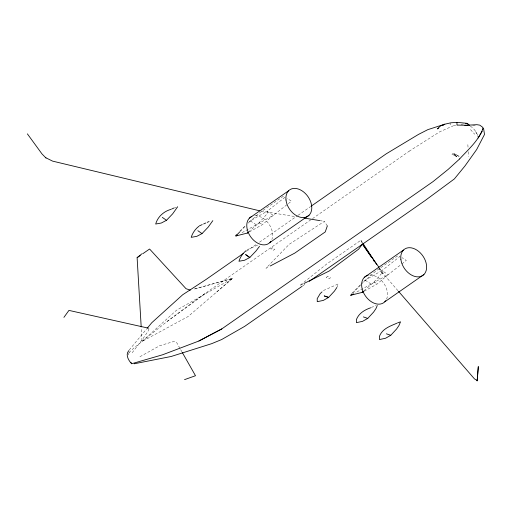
<?xml version="1.0" encoding="UTF-8"?>
<svg xmlns="http://www.w3.org/2000/svg" width="510" height="510" viewBox="0 0 510 510"><rect width="100%" height="100%" fill="white"/><g stroke="black" fill="none" stroke-linecap="round" stroke-linejoin="round"><path stroke-width="0.38" stroke-dasharray="2.55 1.91" d="M129.183 352.429L128.354 354.705L129.145 352.41L133.792 348.081L167.108 321.453L205.351 293.327L409.09 151.304M336.791 287.627L338.366 283.904L324.073 290.222L322.543 291.459M132.192 352.735L142.679 339.125L147.887 331.525L149.251 328.344M129.183 350.026L146.759 328.791M248.485 232.037L259.252 222.621L267.367 213.499L267.049 211.293L285.205 197.102L282.782 196.611L260.674 212.032L248.083 223.099M363.942 290.802L374.111 281.915L382.232 272.786L381.913 270.58L400.063 256.39L397.641 255.905L375.532 271.32L362.942 282.387M240.146 231.514L246.037 225.363M248.179 223.125L250.327 220.894L267.049 211.293L273.29 215.373L287.685 204.115M352.863 293.04L360.901 284.656M361.437 284.095L365.185 280.181L381.913 270.58L388.155 274.66L401.293 264.384M216.635 292.039L232.49 278.422L193.322 289.291M239.662 231.381L245.833 225.305M351.721 293.435L360.697 284.599M142.009 341.464L176.371 310.335L232.452 278.396L193.36 289.31M232.49 278.422L188.222 316.455L142.048 341.483L141.2 327.656M249.345 231.935L262.369 224.661L273.29 215.373L240.688 233.414M364.204 291.223L377.228 283.955L388.155 274.66L354.858 293.072M288.309 203.63L291.44 201.182L287.073 198.326M401.918 263.893L406.304 260.47L401.937 257.614M167.108 321.453L205.39 293.346M246.502 251.264L256.944 243.978M259.558 242.154L297.432 215.749M298.082 215.29L310.488 206.639M453.364 155.002L454.824 153.982M453.53 155.085L454.99 154.071M454.71 155.69L456.163 154.677M454.933 155.811L456.393 154.791M456.106 156.417L457.566 155.397M456.278 156.5L457.738 155.486M302.781 285.849L306.045 283.573M362.642 242.881L360.927 240.235L326.955 263.81L299.702 285.619L303.233 283.879M327.324 225.949L324.366 221.359L289.202 244.322L265.99 268.222L269.497 266.379M409.052 151.285L439.792 131.752L454.129 125.454M139.925 356.732L159.687 345.723L174.375 341.311L176.791 342.803L180.298 348.974M371.305 307.492L376.074 305.426M247.165 249.76L258.092 244.876M174.815 207.653L176.243 207.187M454.091 125.434L455.685 125.211M461.078 124.332L463.45 123.987M472.662 125.862L475.868 125.568M261.031 211.019L295.437 216.642M319.674 220.594L324.366 221.359M374.111 281.915L377.228 283.955M365.185 280.181L371.427 284.261M259.252 222.621L262.369 224.661M250.327 220.894L256.562 224.967M470.328 126.117C474.325 128.622 477.009 132.766 478.323 137.241L475.224 130.707M470.526 129.616L474.753 134.264M397.953 290.687L384.942 275.687L379.434 267.948M378.815 268.152L383.239 274.66L379.376 268.7M180.687 349.662L181.86 351.721M360.927 240.235L362.451 244.08M467.842 144.655L468.078 147.817M468.371 151.763L468.728 156.506M369.673 275.005A16.008 11.143 55.1 0 1 372.944 275.298L376.323 276.567A16.008 11.143 55.1 0 1 386.491 299.338M254.815 215.711A16.008 11.143 55.1 0 1 258.079 216.01L261.458 217.279A16.008 11.143 55.1 0 1 271.875 239.47M272.168 247.777L270.708 248.797L273.456 250.212L274.916 249.192L272.168 247.777M453.422 153.261L451.962 154.275L457.674 157.227L459.134 156.207L453.422 153.261M327.669 276.426L326.209 277.446L328.95 278.862L330.41 277.842L327.669 276.426"/><path stroke-width="0.76" d="M27.368 133.856L42.011 153.95L45.977 157.998M477.232 380.607L478.31 366.562L477.124 380.976L477.385 379.421M459.657 158.891C468.059 149.73 478.265 140.932 482.76 129.138M162.32 217.381L166.496 220.301L172.699 213.786L177.678 206.722M197.842 230.692L202.017 233.605L208.22 227.09L212.836 220.639M246.126 250.614C242.779 253.336 240.184 257.136 238.96 261.26L244.583 260.247L249.772 257.524L255.975 251.009L259.494 246.368M236.296 234.696L235.856 235.983L247.286 233.083L248.657 232.318M327.324 225.949L325.246 231.929L294.755 253.113L270.198 266.01M377.279 305.49L375.972 308.588L373.607 312.082L367.761 318.399L362.565 321.351L356.445 322.645L356.375 319.63C358.772 313.369 364.567 309.857 370.636 307.798M400.541 321.765L398.973 325.488L396.608 328.975L390.762 335.3L385.566 338.251L379.446 339.545L379.37 336.53C382.13 328.772 390.099 326.158 396.946 323.187M128.845 350.599C125.097 354.616 128.539 360.5 131.637 363.745L162.601 354.775L198.951 340.992L221.85 328.912M478.048 138.031L482.186 131.287M336.791 287.627L334.433 291.121L328.58 297.438L323.385 300.39L317.265 301.684L317.195 298.669L320.197 293.626L322.039 291.873M63.909 317.379L68.946 310.399L148.48 328.172M378.975 267.304L362.451 244.08L358.645 249.167L329.326 270.957L303.934 283.528M147.256 328.185L151.776 322.722L182.682 294.761L206.014 279.493L243.232 253.54M239.611 232.069L235.856 235.983L237.239 235.25M363.522 291.605L362.151 292.37L350.721 295.277L351.792 294.155M459.695 158.91L448.15 169.403L433.009 181.617L221.812 328.893L198.913 340.973M247.286 233.083L248.485 232.037M362.151 292.37L363.343 291.325M198.894 226.274C195.292 229.047 192.493 233 191.205 237.348L196.828 236.334L202.017 233.605M141.193 326.884L137.113 257.671L141.85 253.833M137.113 257.671L140.263 255.523M142.711 253.77L149.589 249.02L186.023 288.698L190.319 290.152M249.479 218.05L288.615 190.766M311.145 206.187L386.229 153.822L418.41 134.461L427.852 129.636L444.784 124.198L450.878 122.795L457.381 122.374L466.988 123.324L469.289 125.434M269.924 242.524L309.054 215.233M302.13 286.308L244.666 326.374L221.62 339.564L211.644 343.683L171.15 356.484L134.175 363.783M309.309 281.297L424.887 200.704L454.391 178.902L464.961 165.967L476.659 149.551L484.5 134.468L483.512 128.055M364.338 277.344L403.474 250.053M384.782 301.812L423.918 274.527M438.562 128.112L437.312 128.896L440.685 125.843L444.784 124.198L442.916 125.371M166.496 220.301L161.307 223.023L155.677 224.037C157.698 216.795 163.761 211.357 170.927 209.38M350.721 295.277L353.481 293.805M199.41 225.847L202.228 224.585M203.637 223.954L205.747 223.004M171.628 209.062L174.178 207.933M207.156 222.373L209.062 221.531M397.602 322.887L399.808 322.046M184.531 379.644L195.496 375.723L182.248 352.404M450.196 124.121L450.553 124.038M465.738 123.598L467.332 123.375M464.871 125.364L476.863 124.682L479.789 125.148L482.76 127.341L482.798 129.157M457.406 125.077L467.53 125.294M304.036 218.044L319.674 220.594M259.462 210.764L52.575 161.115L45.569 157.641M328.58 297.4L324.207 295.902L328.58 297.438M367.761 318.399L363.388 316.908M390.762 335.3L386.389 333.808M476.818 380.25L474.466 378.892L398.476 291.286M249.785 257.486L245.61 254.566L249.772 257.524M467.294 123.356L469.57 125.441M362.451 244.08L371.299 257.091M373.511 260.349L374.397 261.649M363.075 243.544L376.807 264.728M131.006 362.444L131.676 363.77M456.941 122.604L456.979 125.09M385.732 300.67A16.008 11.143 55.1 0 1 365.364 295.87A16.008 11.143 55.1 0 1 368.156 275.228M270.867 241.377A16.008 11.143 55.1 0 1 251.118 237.43A16.008 11.143 55.1 0 1 251.883 216.412M400.86 259.265A16.008 11.143 55.1 0 0 421.515 276.165A16.008 11.143 55.1 0 0 418.71 251.436A16.008 11.143 55.1 0 0 400.86 259.265M285.995 199.977A16.008 11.143 55.1 0 0 306.657 216.877A16.008 11.143 55.1 0 0 303.852 192.142A16.008 11.143 55.1 0 0 285.995 199.977"/></g></svg>
